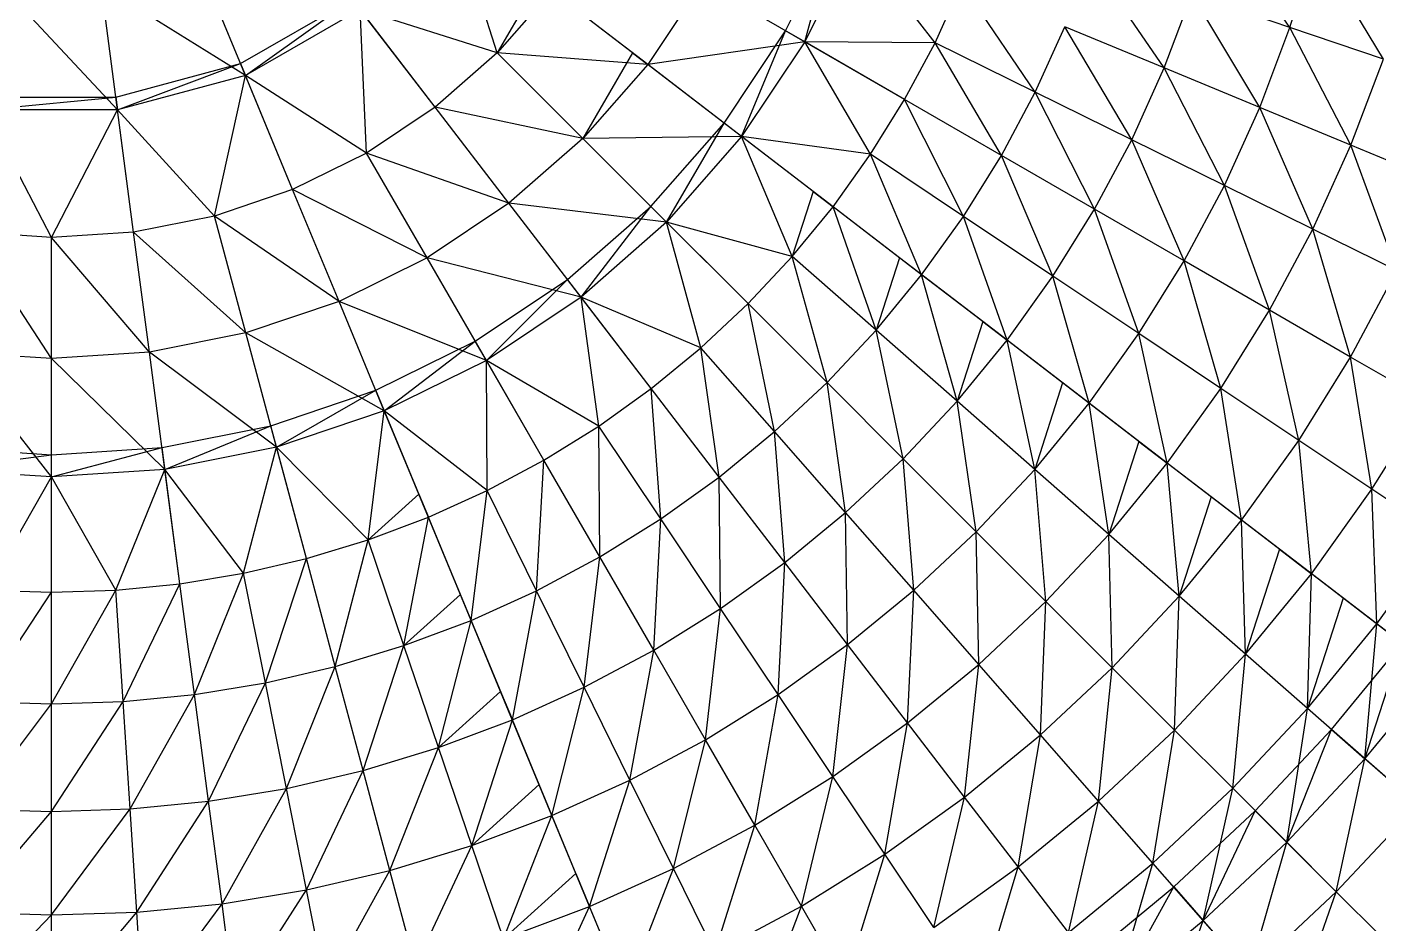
# Model space of a CAD drawing. Extents: x -1560 to 4680, y -1560 to 1560.
# Drawn here: x 3102 to 4100, y -972 to -310 of the extents above; entities that cross this region are included whole.
import ezdxf

# ---------------------------------------------------------------- set-up
doc = ezdxf.new("R2010")
doc.units = 0
doc.header["$MEASUREMENT"] = 0
for name, color, linetype in [('L30X30X3', 1, 'Continuous'), ('TRIO25X148_A', 4, 'Continuous'), ('TRIO25X148_B', 6, 'Continuous'), ('TRIO25X148_C', 96, 'Continuous'), ('TRIO25X148_D', 3, 'Continuous'), ('TRIO25X148_F', 52, 'Continuous')]:
    doc.layers.add(name, color=color, linetype=linetype)

msp = doc.modelspace()

# ---------------------------------------------------------------- linework, layer by layer
at = {"layer": 'L30X30X3'}
for p, q in [((3676.03, -321.03, 1302.88), (3661.88, -312.86, 1266.37)), ((3548.88, -329.09, 1301.44), (3560.08, -337.68, 1338.86)), ((3259.6, -337.02, 1355.93), (3263.24, -345.82, 1394.78)), ((3167.61, -361.67, 1355.93), (3168.86, -371.11, 1394.78)), ((3629.38, -390.86, 1302.88), (3616.41, -380.91, 1266.37)), ((3682.16, -431.36, 1226.25), (3696.84, -442.62, 1261.71)), ((3574, -454, 1302.88), (3562.45, -442.45, 1266.37)), ((3762.21, -492.79, 1215.51), (3745.87, -480.25, 1181.23)), ((3510.86, -509.38, 1302.88), (3500.91, -496.41, 1266.37)), ((3807.32, -527.4, 1131.46), (3825.27, -541.17, 1164.45)), ((3441.03, -556.03, 1302.88), (3432.86, -541.88, 1266.37)), ((3365.7, -593.18, 1302.88), (3359.45, -578.08, 1266.37)), ((3885.77, -587.6, 1108.7), (3866.29, -572.65, 1077.13)), ((3286.18, -620.18, 1302.88), (3281.95, -604.39, 1266.37)), ((3922.56, -615.82, 1018.43), (3943.52, -631.91, 1048.46)), ((3120, -642.05, 1302.88), (3120, -625.71, 1266.37)), ((3203.8, -636.56, 1302.88), (3201.67, -620.36, 1266.37)), ((3391.16, -654.64, 1226.25), (3398.24, -671.74, 1261.71)), ((3998.28, -673.93, 983.97), (3975.93, -656.78, 955.58)), ((4026.21, -695.36, 888.79), (4049.87, -713.52, 915.44)), ((3429.78, -747.87, 1215.51), (3421.89, -728.84, 1181.23)), ((4098.11, -750.53, 843.13), (4073.22, -731.43, 818.32)), ((3451.54, -800.4, 1131.46), (3460.19, -821.3, 1164.45)), ((4064.62, -828.41, 744.42), (4089.29, -850.04, 767.3)), ((3489.38, -891.76, 1108.7), (3479.98, -869.07, 1077.13)), ((4008.42, -888.42, 744.42), (4031.62, -911.62, 767.3)), ((3507.12, -934.6, 1018.43), (3517.23, -959, 1048.46)), ((3948.41, -944.62, 744.42), (3970.04, -969.29, 767.3))]:
    msp.add_line(p, q, dxfattribs=at)
at = {"layer": 'TRIO25X148_A'}
for p, q in [((3263.24, -345.82, 1394.78), (3227.89, -260.46, 1414.51)), ((3676.03, -321.03, 1302.88), (3600.39, -277.35, 1338.86)), ((3168.86, -371.11, 1394.78), (3156.8, -279.51, 1414.51)), ((3560.08, -337.68, 1338.86), (3489.19, -283.29, 1369.53)), ((4034.01, -310.27, 1108.7), (3961.79, -285.75, 1164.45)), ((3403.29, -369.19, 1369.53), (3347.87, -296.96, 1394.78)), ((3941.3, -340.19, 1164.45), (3867.87, -309.78, 1215.51)), ((4102.93, -333.66, 1048.46), (4034.01, -310.27, 1108.7)), ((3512.23, -392.23, 1338.86), (3449.05, -329.05, 1369.53)), ((3749.67, -363.54, 1261.71), (3676.03, -321.03, 1302.88)), ((3846.01, -358.03, 1215.51), (3772.1, -321.58, 1261.71)), ((3629.38, -390.86, 1302.88), (3560.08, -337.68, 1338.86)), ((3298.08, -429.93, 1369.53), (3263.24, -345.82, 1394.78)), ((4011.76, -369.38, 1108.7), (3941.3, -340.19, 1164.45)), ((3917.29, -393.18, 1164.45), (3846.01, -358.03, 1215.51)), ((3821.04, -404.75, 1215.51), (3749.67, -363.54, 1261.71)), ((3180.74, -461.37, 1369.53), (3168.86, -371.11, 1394.78)), ((3457.68, -440.08, 1338.86), (3403.29, -369.19, 1369.53)), ((4079, -397.23, 1048.46), (4011.76, -369.38, 1108.7)), ((3574, -454, 1302.88), (3512.23, -392.23, 1338.86)), ((3696.84, -442.62, 1261.71), (3629.38, -390.86, 1302.88)), ((3985.7, -426.91, 1108.7), (3917.29, -393.18, 1164.45)), ((4142.78, -423.65, 983.97), (4079, -397.23, 1048.46)), ((3397.35, -480.39, 1338.86), (3352.67, -403, 1369.53)), ((3793.07, -449.73, 1215.51), (3724.55, -403.95, 1261.71)), ((3889.87, -444.49, 1164.45), (3821.04, -404.75, 1215.51)), ((4050.97, -459.1, 1048.46), (3985.7, -426.91, 1108.7)), ((3332.28, -512.48, 1338.86), (3298.08, -429.93, 1369.53)), ((3510.86, -509.38, 1302.88), (3457.68, -440.08, 1338.86)), ((3762.21, -492.79, 1215.51), (3696.84, -442.62, 1261.71)), ((3955.92, -482.62, 1108.7), (3889.87, -444.49, 1164.45)), ((3263.57, -535.8, 1338.86), (3240.44, -449.49, 1369.53)), ((3634.13, -514.13, 1261.71), (3574, -454, 1302.88)), ((3859.15, -493.89, 1164.45), (3793.07, -449.73, 1215.51)), ((3120, -554.7, 1338.86), (3120, -465.35, 1369.53)), ((3192.4, -549.96, 1338.86), (3180.74, -461.37, 1369.53)), ((4112.88, -489.64, 983.97), (4050.97, -459.1, 1048.46)), ((3441.03, -556.03, 1302.88), (3397.35, -480.39, 1338.86)), ((3728.61, -533.73, 1215.51), (3666.65, -479.4, 1261.71)), ((4018.95, -519.01, 1048.46), (3955.92, -482.62, 1108.7)), ((3825.27, -541.17, 1164.45), (3762.21, -492.79, 1215.51)), ((3922.57, -536.26, 1108.7), (3859.15, -493.89, 1164.45)), ((3365.7, -593.18, 1302.88), (3332.28, -512.48, 1338.86)), ((3562.62, -576.84, 1261.71), (3510.86, -509.38, 1302.88)), ((3692.4, -572.4, 1215.51), (3634.13, -514.13, 1261.71)), ((4078.73, -553.53, 983.97), (4018.95, -519.01, 1048.46)), ((3286.18, -620.18, 1302.88), (3263.57, -535.8, 1338.86)), ((3788.36, -586.14, 1164.45), (3728.61, -533.73, 1215.51)), ((3983.08, -576.69, 1048.46), (3922.57, -536.26, 1108.7)), ((3653.73, -608.61, 1215.51), (3599.4, -546.65, 1261.71)), ((3885.77, -587.6, 1108.7), (3825.27, -541.17, 1164.45)), ((3120, -642.05, 1302.88), (3120, -554.7, 1338.86)), ((3203.8, -636.56, 1302.88), (3192.4, -549.96, 1338.86)), ((3483.54, -629.67, 1261.71), (3441.03, -556.03, 1302.88)), ((4135.05, -586.04, 915.44), (4078.73, -553.53, 983.97)), ((3612.79, -642.21, 1215.51), (3562.62, -576.84, 1261.71)), ((3748.6, -628.6, 1164.45), (3692.4, -572.4, 1215.51)), ((4040.48, -615.04, 983.97), (3983.08, -576.69, 1048.46)), ((3845.7, -636.42, 1108.7), (3788.36, -586.14, 1164.45)), ((3943.52, -631.91, 1048.46), (3885.77, -587.6, 1108.7)), ((3398.24, -671.74, 1261.71), (3365.7, -593.18, 1302.88)), ((3569.73, -673.07, 1215.51), (3523.95, -604.55, 1261.71)), ((3706.14, -668.36, 1164.45), (3653.73, -608.61, 1215.51)), ((4094.55, -651.17, 915.44), (4040.48, -615.04, 983.97)), ((3308.18, -702.31, 1261.71), (3286.18, -620.18, 1302.88)), ((3214.9, -720.87, 1261.71), (3203.8, -636.56, 1302.88)), ((3524.75, -701.04, 1215.51), (3483.54, -629.67, 1261.71)), ((3802.53, -682.53, 1108.7), (3748.6, -628.6, 1164.45)), ((3900.42, -684.41, 1048.46), (3845.7, -636.42, 1108.7)), ((3998.28, -673.93, 983.97), (3943.52, -631.91, 1048.46)), ((3120, -727.09, 1261.71), (3120, -642.05, 1302.88)), ((3661.17, -705.27, 1164.45), (3612.79, -642.21, 1215.51)), ((3478.03, -726.01, 1215.51), (3441.58, -652.1, 1261.71)), ((4145.1, -684.95, 843.13), (4094.55, -651.17, 915.44)), ((3756.42, -725.7, 1108.7), (3706.14, -668.36, 1164.45)), ((3429.78, -747.87, 1215.51), (3398.24, -671.74, 1261.71)), ((3613.89, -739.15, 1164.45), (3569.73, -673.07, 1215.51)), ((4049.87, -713.52, 915.44), (3998.28, -673.93, 983.97)), ((3853.99, -733.99, 1048.46), (3802.53, -682.53, 1108.7)), ((3952.32, -729.93, 983.97), (3900.42, -684.41, 1048.46)), ((3380.2, -766.53, 1215.51), (3353.71, -688.5, 1261.71)), ((3329.51, -781.91, 1215.51), (3308.18, -702.31, 1261.71)), ((3564.49, -769.87, 1164.45), (3524.75, -701.04, 1215.51)), ((3707.6, -765.77, 1108.7), (3661.17, -705.27, 1164.45)), ((3277.92, -793.93, 1215.51), (3261.85, -713.11, 1261.71)), ((4098.11, -750.53, 843.13), (4049.87, -713.52, 915.44)), ((3120, -809.49, 1215.51), (3120, -727.09, 1261.71)), ((3172.94, -807.76, 1215.51), (3167.55, -725.53, 1261.71)), ((3225.66, -802.56, 1215.51), (3214.9, -720.87, 1261.71)), ((3513.18, -797.29, 1164.45), (3478.03, -726.01, 1215.51)), ((3804.41, -780.42, 1048.46), (3756.42, -725.7, 1108.7)), ((3902.8, -782.8, 983.97), (3853.99, -733.99, 1048.46)), ((4001.22, -772.81, 915.44), (3952.32, -729.93, 983.97)), ((3460.19, -821.3, 1164.45), (3429.78, -747.87, 1215.51)), ((3656.26, -802.57, 1108.7), (3613.89, -739.15, 1164.45)), ((4142.81, -784.83, 767.3), (4098.11, -750.53, 843.13)), ((3405.75, -841.79, 1164.45), (3380.2, -766.53, 1215.51)), ((3751.91, -823.52, 1048.46), (3707.6, -765.77, 1108.7)), ((3602.62, -835.92, 1108.7), (3564.49, -769.87, 1164.45)), ((4046.93, -812.89, 843.13), (4001.22, -772.81, 915.44)), ((3350.08, -858.68, 1164.45), (3329.51, -781.91, 1215.51)), ((3849.93, -832.32, 983.97), (3804.41, -780.42, 1048.46)), ((3948.79, -828.79, 915.44), (3902.8, -782.8, 983.97)), ((3293.43, -871.89, 1164.45), (3277.92, -793.93, 1215.51)), ((3546.91, -865.7, 1108.7), (3513.18, -797.29, 1164.45)), ((3178.14, -887.07, 1164.45), (3172.94, -807.76, 1215.51)), ((3236.03, -881.36, 1164.45), (3225.66, -802.56, 1215.51)), ((3696.69, -863.08, 1048.46), (3656.26, -802.57, 1108.7)), ((3120, -888.97, 1164.45), (3120, -809.49, 1215.51)), ((4089.29, -850.04, 767.3), (4046.93, -812.89, 843.13)), ((3489.38, -891.76, 1108.7), (3460.19, -821.3, 1164.45)), ((3793.93, -878.28, 983.97), (3751.91, -823.52, 1048.46)), ((3639.01, -898.95, 1048.46), (3602.62, -835.92, 1108.7)), ((3892.81, -881.22, 915.44), (3849.93, -832.32, 983.97)), ((3991.78, -871.78, 843.13), (3948.79, -828.79, 915.44)), ((3430.27, -914.01, 1108.7), (3405.75, -841.79, 1164.45)), ((4128.15, -884.12, 688.22), (4089.29, -850.04, 767.3)), ((3369.82, -932.35, 1108.7), (3350.08, -858.68, 1164.45)), ((3579.1, -930.97, 1048.46), (3546.91, -865.7, 1108.7)), ((3735.04, -920.48, 983.97), (3696.69, -863.08, 1048.46)), ((3308.31, -946.69, 1108.7), (3293.43, -871.89, 1164.45)), ((4031.62, -911.62, 767.3), (3991.78, -871.78, 843.13)), ((3183.13, -963.17, 1108.7), (3178.14, -887.07, 1164.45)), ((3245.99, -956.98, 1108.7), (3236.03, -881.36, 1164.45)), ((3833.52, -929.87, 915.44), (3793.93, -878.28, 983.97)), ((3932.89, -926.93, 843.13), (3892.81, -881.22, 915.44)), ((3120, -965.24, 1108.7), (3120, -888.97, 1164.45)), ((3517.23, -959, 1048.46), (3489.38, -891.76, 1108.7)), ((3673.53, -958.73, 983.97), (3639.01, -898.95, 1048.46)), ((3453.66, -982.93, 1048.46), (3430.27, -914.01, 1108.7)), ((4068.16, -948.16, 688.22), (4031.62, -911.62, 767.3)), ((3771.17, -974.55, 915.44), (3735.04, -920.48, 983.97)), ((3970.04, -969.29, 767.3), (3932.89, -926.93, 843.13)), ((3388.66, -1002.65, 1048.46), (3369.82, -932.35, 1108.7)), ((3609.64, -992.88, 983.97), (3579.1, -930.97, 1048.46)), ((3870.53, -978.11, 843.13), (3833.52, -929.87, 915.44)), ((3322.51, -1018.07, 1048.46), (3308.31, -946.69, 1108.7)), ((3255.49, -1029.14, 1048.46), (3245.99, -956.98, 1108.7)), ((4101.28, -981.28, 606.18), (4068.16, -948.16, 688.22)), ((3120, -1038.02, 1048.46), (3120, -965.24, 1108.7)), ((3187.89, -1035.8, 1048.46), (3183.13, -963.17, 1108.7)), ((3543.65, -1022.78, 983.97), (3517.23, -959, 1048.46)), ((3706.04, -1015.05, 915.44), (3673.53, -958.73, 983.97)), ((4004.12, -1008.15, 688.22), (3970.04, -969.29, 767.3))]:
    msp.add_line(p, q, dxfattribs=at)
at = {"layer": 'TRIO25X148_B'}
for p, q in [((3676.03, -321.03, 1302.88), (3698.08, -239.45, 1266.37)), ((3479.79, -276.08, 1331.33), (3449.05, -329.05, 1369.53)), ((3560.08, -337.68, 1338.86), (3479.79, -276.08, 1331.33)), ((3263.24, -345.82, 1394.78), (3342.07, -289.4, 1355.93)), ((3403.29, -369.19, 1369.53), (3342.07, -289.4, 1355.93)), ((3629.38, -390.86, 1302.88), (3661.88, -312.86, 1266.37)), ((3749.67, -363.54, 1261.71), (3661.88, -312.86, 1266.37)), ((3548.88, -329.09, 1301.44), (3512.23, -392.23, 1338.86)), ((3629.38, -390.86, 1302.88), (3548.88, -329.09, 1301.44)), ((3168.86, -371.11, 1394.78), (3259.6, -337.02, 1355.93)), ((3298.08, -429.93, 1369.53), (3259.6, -337.02, 1355.93)), ((3071.14, -371.11, 1394.78), (3167.61, -361.67, 1355.93)), ((3180.74, -461.37, 1369.53), (3167.61, -361.67, 1355.93)), ((3574, -454, 1302.88), (3616.41, -380.91, 1266.37)), ((3696.84, -442.62, 1261.71), (3616.41, -380.91, 1266.37)), ((3682.16, -431.36, 1226.25), (3666.65, -479.4, 1261.71)), ((3762.21, -492.79, 1215.51), (3682.16, -431.36, 1226.25)), ((3510.86, -509.38, 1302.88), (3562.45, -442.45, 1266.37)), ((3634.13, -514.13, 1261.71), (3562.45, -442.45, 1266.37)), ((3745.87, -480.25, 1181.23), (3728.61, -533.73, 1215.51)), ((3825.27, -541.17, 1164.45), (3745.87, -480.25, 1181.23)), ((3441.03, -556.03, 1302.88), (3500.91, -496.41, 1266.37)), ((3562.62, -576.84, 1261.71), (3500.91, -496.41, 1266.37)), ((3807.32, -527.4, 1131.46), (3788.36, -586.14, 1164.45)), ((3885.77, -587.6, 1108.7), (3807.32, -527.4, 1131.46)), ((3365.7, -593.18, 1302.88), (3432.86, -541.88, 1266.37)), ((3483.54, -629.67, 1261.71), (3432.86, -541.88, 1266.37)), ((3286.18, -620.18, 1302.88), (3359.45, -578.08, 1266.37)), ((3398.24, -671.74, 1261.71), (3359.45, -578.08, 1266.37)), ((3866.29, -572.65, 1077.13), (3845.7, -636.42, 1108.7)), ((3943.52, -631.91, 1048.46), (3866.29, -572.65, 1077.13)), ((3203.8, -636.56, 1302.88), (3281.95, -604.39, 1266.37)), ((3308.18, -702.31, 1261.71), (3281.95, -604.39, 1266.37)), ((3922.56, -615.82, 1018.43), (3900.42, -684.41, 1048.46)), ((3998.28, -673.93, 983.97), (3922.56, -615.82, 1018.43)), ((3036.2, -636.56, 1302.88), (3120, -625.71, 1266.37)), ((3120, -642.05, 1302.88), (3201.67, -620.36, 1266.37)), ((3120, -727.09, 1261.71), (3120, -625.71, 1266.37)), ((3214.9, -720.87, 1261.71), (3201.67, -620.36, 1266.37)), ((3391.16, -654.64, 1226.25), (3353.71, -688.5, 1261.71)), ((3429.78, -747.87, 1215.51), (3391.16, -654.64, 1226.25)), ((3975.93, -656.78, 955.58), (3952.32, -729.93, 983.97)), ((4049.87, -713.52, 915.44), (3975.93, -656.78, 955.58)), ((4026.21, -695.36, 888.79), (4001.22, -772.81, 915.44)), ((4098.11, -750.53, 843.13), (4026.21, -695.36, 888.79)), ((3421.89, -728.84, 1181.23), (3380.2, -766.53, 1215.51)), ((3460.19, -821.3, 1164.45), (3421.89, -728.84, 1181.23)), ((4073.22, -731.43, 818.32), (4046.93, -812.89, 843.13)), ((4142.81, -784.83, 767.3), (4073.22, -731.43, 818.32)), ((4089.29, -850.04, 767.3), (4116.78, -764.85, 744.42)), ((3451.54, -800.4, 1131.46), (3405.75, -841.79, 1164.45)), ((3489.38, -891.76, 1108.7), (3451.54, -800.4, 1131.46)), ((4031.62, -911.62, 767.3), (4064.62, -828.41, 744.42)), ((4128.15, -884.12, 688.22), (4064.62, -828.41, 744.42)), ((3479.98, -869.07, 1077.13), (3430.27, -914.01, 1108.7)), ((3517.23, -959, 1048.46), (3479.98, -869.07, 1077.13)), ((3970.04, -969.29, 767.3), (4008.42, -888.42, 744.42)), ((4068.16, -948.16, 688.22), (4008.42, -888.42, 744.42)), ((3507.12, -934.6, 1018.43), (3453.66, -982.93, 1048.46)), ((3543.65, -1022.78, 983.97), (3507.12, -934.6, 1018.43)), ((3904.83, -1022.81, 767.3), (3948.41, -944.62, 744.42)), ((4004.12, -1008.15, 688.22), (3948.41, -944.62, 744.42))]:
    msp.add_line(p, q, dxfattribs=at)
at = {"layer": 'TRIO25X148_C'}
for p, q in [((3713.18, -245.7, 1302.88), (3676.03, -321.03, 1302.88)), ((4034.01, -310.27, 1108.7), (4052.35, -249.82, 1108.7)), ((3600.39, -277.35, 1338.86), (3560.08, -337.68, 1338.86)), ((3772.1, -321.58, 1261.71), (3791.74, -278.24, 1261.71)), ((3489.19, -283.29, 1369.53), (3449.05, -329.05, 1369.53)), ((3941.3, -340.19, 1164.45), (3961.79, -285.75, 1164.45)), ((3347.87, -296.96, 1394.78), (3263.24, -345.82, 1394.78)), ((3846.01, -358.03, 1215.51), (3867.87, -309.78, 1215.51)), ((4011.76, -369.38, 1108.7), (4034.01, -310.27, 1108.7)), ((3449.05, -329.05, 1369.53), (3403.29, -369.19, 1369.53)), ((3676.03, -321.03, 1302.88), (3629.38, -390.86, 1302.88)), ((3749.67, -363.54, 1261.71), (3772.1, -321.58, 1261.71)), ((3560.08, -337.68, 1338.86), (3512.23, -392.23, 1338.86)), ((4079, -397.23, 1048.46), (4102.93, -333.66, 1048.46)), ((3263.24, -345.82, 1394.78), (3168.86, -371.11, 1394.78)), ((3917.29, -393.18, 1164.45), (3941.3, -340.19, 1164.45)), ((3821.04, -404.75, 1215.51), (3846.01, -358.03, 1215.51)), ((3724.55, -403.95, 1261.71), (3749.67, -363.54, 1261.71)), ((3168.86, -371.11, 1394.78), (3071.14, -371.11, 1394.78)), ((3403.29, -369.19, 1369.53), (3352.67, -403, 1369.53)), ((3985.7, -426.91, 1108.7), (4011.76, -369.38, 1108.7)), ((3512.23, -392.23, 1338.86), (3457.68, -440.08, 1338.86)), ((3629.38, -390.86, 1302.88), (3574, -454, 1302.88)), ((3889.87, -444.49, 1164.45), (3917.29, -393.18, 1164.45)), ((4050.97, -459.1, 1048.46), (4079, -397.23, 1048.46)), ((3352.67, -403, 1369.53), (3298.08, -429.93, 1369.53)), ((3696.84, -442.62, 1261.71), (3724.55, -403.95, 1261.71)), ((3793.07, -449.73, 1215.51), (3821.04, -404.75, 1215.51)), ((3955.92, -482.62, 1108.7), (3985.7, -426.91, 1108.7)), ((3298.08, -429.93, 1369.53), (3240.44, -449.49, 1369.53)), ((3457.68, -440.08, 1338.86), (3397.35, -480.39, 1338.86)), ((3666.65, -479.4, 1261.71), (3696.84, -442.62, 1261.71)), ((3859.15, -493.89, 1164.45), (3889.87, -444.49, 1164.45)), ((3240.44, -449.49, 1369.53), (3180.74, -461.37, 1369.53)), ((3574, -454, 1302.88), (3510.86, -509.38, 1302.88)), ((3762.21, -492.79, 1215.51), (3793.07, -449.73, 1215.51)), ((3120, -465.35, 1369.53), (3059.26, -461.37, 1369.53)), ((3180.74, -461.37, 1369.53), (3120, -465.35, 1369.53)), ((4018.95, -519.01, 1048.46), (4050.97, -459.1, 1048.46)), ((3397.35, -480.39, 1338.86), (3332.28, -512.48, 1338.86)), ((3634.13, -514.13, 1261.71), (3666.65, -479.4, 1261.71)), ((3922.57, -536.26, 1108.7), (3955.92, -482.62, 1108.7)), ((3728.61, -533.73, 1215.51), (3762.21, -492.79, 1215.51)), ((3825.27, -541.17, 1164.45), (3859.15, -493.89, 1164.45)), ((4078.73, -553.53, 983.97), (4112.88, -489.64, 983.97)), ((3332.28, -512.48, 1338.86), (3263.57, -535.8, 1338.86)), ((3510.86, -509.38, 1302.88), (3441.03, -556.03, 1302.88)), ((3599.4, -546.65, 1261.71), (3634.13, -514.13, 1261.71)), ((3983.08, -576.69, 1048.46), (4018.95, -519.01, 1048.46)), ((3263.57, -535.8, 1338.86), (3192.4, -549.96, 1338.86)), ((3692.4, -572.4, 1215.51), (3728.61, -533.73, 1215.51)), ((3885.77, -587.6, 1108.7), (3922.57, -536.26, 1108.7)), ((3562.62, -576.84, 1261.71), (3599.4, -546.65, 1261.71)), ((3788.36, -586.14, 1164.45), (3825.27, -541.17, 1164.45)), ((3120, -554.7, 1338.86), (3047.6, -549.96, 1338.86)), ((3192.4, -549.96, 1338.86), (3120, -554.7, 1338.86)), ((3441.03, -556.03, 1302.88), (3365.7, -593.18, 1302.88)), ((4040.48, -615.04, 983.97), (4078.73, -553.53, 983.97)), ((3523.95, -604.55, 1261.71), (3562.62, -576.84, 1261.71)), ((3653.73, -608.61, 1215.51), (3692.4, -572.4, 1215.51)), ((3943.52, -631.91, 1048.46), (3983.08, -576.69, 1048.46)), ((3748.6, -628.6, 1164.45), (3788.36, -586.14, 1164.45)), ((3845.7, -636.42, 1108.7), (3885.77, -587.6, 1108.7)), ((4094.55, -651.17, 915.44), (4135.05, -586.04, 915.44)), ((3365.7, -593.18, 1302.88), (3286.18, -620.18, 1302.88)), ((3483.54, -629.67, 1261.71), (3523.95, -604.55, 1261.71)), ((3612.79, -642.21, 1215.51), (3653.73, -608.61, 1215.51)), ((3998.28, -673.93, 983.97), (4040.48, -615.04, 983.97)), ((3286.18, -620.18, 1302.88), (3203.8, -636.56, 1302.88)), ((3120, -642.05, 1302.88), (3036.2, -636.56, 1302.88)), ((3203.8, -636.56, 1302.88), (3120, -642.05, 1302.88)), ((3441.58, -652.1, 1261.71), (3483.54, -629.67, 1261.71)), ((3706.14, -668.36, 1164.45), (3748.6, -628.6, 1164.45)), ((3802.53, -682.53, 1108.7), (3845.7, -636.42, 1108.7)), ((3900.42, -684.41, 1048.46), (3943.52, -631.91, 1048.46)), ((3569.73, -673.07, 1215.51), (3612.79, -642.21, 1215.51)), ((3398.24, -671.74, 1261.71), (3441.58, -652.1, 1261.71)), ((4049.87, -713.52, 915.44), (4094.55, -651.17, 915.44)), ((3661.17, -705.27, 1164.45), (3706.14, -668.36, 1164.45)), ((3353.71, -688.5, 1261.71), (3398.24, -671.74, 1261.71)), ((3524.75, -701.04, 1215.51), (3569.73, -673.07, 1215.51)), ((3952.32, -729.93, 983.97), (3998.28, -673.93, 983.97)), ((3756.42, -725.7, 1108.7), (3802.53, -682.53, 1108.7)), ((3853.99, -733.99, 1048.46), (3900.42, -684.41, 1048.46)), ((4098.11, -750.53, 843.13), (4145.1, -684.95, 843.13)), ((3308.18, -702.31, 1261.71), (3353.71, -688.5, 1261.71)), ((3261.85, -713.11, 1261.71), (3308.18, -702.31, 1261.71)), ((3478.03, -726.01, 1215.51), (3524.75, -701.04, 1215.51)), ((3613.89, -739.15, 1164.45), (3661.17, -705.27, 1164.45)), ((3214.9, -720.87, 1261.71), (3261.85, -713.11, 1261.71)), ((4001.22, -772.81, 915.44), (4049.87, -713.52, 915.44)), ((3072.45, -725.53, 1261.71), (3120, -727.09, 1261.71)), ((3120, -727.09, 1261.71), (3167.55, -725.53, 1261.71)), ((3167.55, -725.53, 1261.71), (3214.9, -720.87, 1261.71)), ((3429.78, -747.87, 1215.51), (3478.03, -726.01, 1215.51)), ((3707.6, -765.77, 1108.7), (3756.42, -725.7, 1108.7)), ((3804.41, -780.42, 1048.46), (3853.99, -733.99, 1048.46)), ((3902.8, -782.8, 983.97), (3952.32, -729.93, 983.97)), ((3380.2, -766.53, 1215.51), (3429.78, -747.87, 1215.51)), ((3564.49, -769.87, 1164.45), (3613.89, -739.15, 1164.45)), ((4046.93, -812.89, 843.13), (4098.11, -750.53, 843.13)), ((3329.51, -781.91, 1215.51), (3380.2, -766.53, 1215.51)), ((3656.26, -802.57, 1108.7), (3707.6, -765.77, 1108.7)), ((3513.18, -797.29, 1164.45), (3564.49, -769.87, 1164.45)), ((3948.79, -828.79, 915.44), (4001.22, -772.81, 915.44)), ((3277.92, -793.93, 1215.51), (3329.51, -781.91, 1215.51)), ((3751.91, -823.52, 1048.46), (3804.41, -780.42, 1048.46)), ((3849.93, -832.32, 983.97), (3902.8, -782.8, 983.97)), ((4089.29, -850.04, 767.3), (4142.81, -784.83, 767.3)), ((3225.66, -802.56, 1215.51), (3277.92, -793.93, 1215.51)), ((3460.19, -821.3, 1164.45), (3513.18, -797.29, 1164.45)), ((3067.06, -807.76, 1215.51), (3120, -809.49, 1215.51)), ((3120, -809.49, 1215.51), (3172.94, -807.76, 1215.51)), ((3172.94, -807.76, 1215.51), (3225.66, -802.56, 1215.51)), ((3602.62, -835.92, 1108.7), (3656.26, -802.57, 1108.7)), ((3991.78, -871.78, 843.13), (4046.93, -812.89, 843.13)), ((3405.75, -841.79, 1164.45), (3460.19, -821.3, 1164.45)), ((3696.69, -863.08, 1048.46), (3751.91, -823.52, 1048.46)), ((3546.91, -865.7, 1108.7), (3602.62, -835.92, 1108.7)), ((3793.93, -878.28, 983.97), (3849.93, -832.32, 983.97)), ((3892.81, -881.22, 915.44), (3948.79, -828.79, 915.44)), ((3350.08, -858.68, 1164.45), (3405.75, -841.79, 1164.45)), ((4031.62, -911.62, 767.3), (4089.29, -850.04, 767.3)), ((3293.43, -871.89, 1164.45), (3350.08, -858.68, 1164.45)), ((3489.38, -891.76, 1108.7), (3546.91, -865.7, 1108.7)), ((3639.01, -898.95, 1048.46), (3696.69, -863.08, 1048.46)), ((3236.03, -881.36, 1164.45), (3293.43, -871.89, 1164.45)), ((3932.89, -926.93, 843.13), (3991.78, -871.78, 843.13)), ((3061.86, -887.07, 1164.45), (3120, -888.97, 1164.45)), ((3120, -888.97, 1164.45), (3178.14, -887.07, 1164.45)), ((3178.14, -887.07, 1164.45), (3236.03, -881.36, 1164.45)), ((3735.04, -920.48, 983.97), (3793.93, -878.28, 983.97)), ((3833.52, -929.87, 915.44), (3892.81, -881.22, 915.44)), ((4068.16, -948.16, 688.22), (4128.15, -884.12, 688.22)), ((3430.27, -914.01, 1108.7), (3489.38, -891.76, 1108.7)), ((3579.1, -930.97, 1048.46), (3639.01, -898.95, 1048.46)), ((3369.82, -932.35, 1108.7), (3430.27, -914.01, 1108.7)), ((3970.04, -969.29, 767.3), (4031.62, -911.62, 767.3)), ((3673.53, -958.73, 983.97), (3735.04, -920.48, 983.97)), ((3870.53, -978.11, 843.13), (3932.89, -926.93, 843.13)), ((3308.31, -946.69, 1108.7), (3369.82, -932.35, 1108.7)), ((3517.23, -959, 1048.46), (3579.1, -930.97, 1048.46)), ((3771.17, -974.55, 915.44), (3833.52, -929.87, 915.44)), ((3245.99, -956.98, 1108.7), (3308.31, -946.69, 1108.7)), ((3183.13, -963.17, 1108.7), (3245.99, -956.98, 1108.7)), ((4004.12, -1008.15, 688.22), (4068.16, -948.16, 688.22)), ((3056.87, -963.17, 1108.7), (3120, -965.24, 1108.7)), ((3120, -965.24, 1108.7), (3183.13, -963.17, 1108.7)), ((3453.66, -982.93, 1048.46), (3517.23, -959, 1048.46)), ((3609.64, -992.88, 983.97), (3673.53, -958.73, 983.97)), ((3904.83, -1022.81, 767.3), (3970.04, -969.29, 767.3))]:
    msp.add_line(p, q, dxfattribs=at)
at = {"layer": 'TRIO25X148_D'}
for p, q in [((3449.05, -329.05, 1369.53), (3416.96, -227.87, 1394.78)), ((4034.01, -310.27, 1108.7), (3978.68, -230.08, 1164.45)), ((3772.1, -321.58, 1261.71), (3713.18, -245.7, 1302.88)), ((4102.93, -333.66, 1048.46), (4052.35, -249.82, 1108.7)), ((3941.3, -340.19, 1164.45), (3886.53, -260.2, 1215.51)), ((3846.01, -358.03, 1215.51), (3791.74, -278.24, 1261.71)), ((3168.86, -371.11, 1394.78), (3083.2, -279.51, 1414.51)), ((3263.24, -345.82, 1394.78), (3156.8, -279.51, 1414.51)), ((4011.76, -369.38, 1108.7), (3961.79, -285.75, 1164.45)), ((3352.67, -403, 1369.53), (3347.87, -296.96, 1394.78)), ((3449.05, -329.05, 1369.53), (3347.87, -296.96, 1394.78)), ((3917.29, -393.18, 1164.45), (3867.87, -309.78, 1215.51)), ((4079, -397.23, 1048.46), (4034.01, -310.27, 1108.7)), ((3560.08, -337.68, 1338.86), (3449.05, -329.05, 1369.53)), ((3676.03, -321.03, 1302.88), (3560.08, -337.68, 1338.86)), ((3724.55, -403.95, 1261.71), (3676.03, -321.03, 1302.88)), ((3772.1, -321.58, 1261.71), (3676.03, -321.03, 1302.88)), ((3821.04, -404.75, 1215.51), (3772.1, -321.58, 1261.71)), ((3240.44, -449.49, 1369.53), (3263.24, -345.82, 1394.78)), ((3352.67, -403, 1369.53), (3263.24, -345.82, 1394.78)), ((3985.7, -426.91, 1108.7), (3941.3, -340.19, 1164.45)), ((3889.87, -444.49, 1164.45), (3846.01, -358.03, 1215.51)), ((3793.07, -449.73, 1215.51), (3749.67, -363.54, 1261.71)), ((3120, -465.35, 1369.53), (3071.14, -371.11, 1394.78)), ((3120, -465.35, 1369.53), (3168.86, -371.11, 1394.78)), ((3240.44, -449.49, 1369.53), (3168.86, -371.11, 1394.78)), ((3512.23, -392.23, 1338.86), (3403.29, -369.19, 1369.53)), ((4050.97, -459.1, 1048.46), (4011.76, -369.38, 1108.7)), ((3629.38, -390.86, 1302.88), (3512.23, -392.23, 1338.86)), ((3666.65, -479.4, 1261.71), (3629.38, -390.86, 1302.88)), ((3724.55, -403.95, 1261.71), (3629.38, -390.86, 1302.88)), ((3955.92, -482.62, 1108.7), (3917.29, -393.18, 1164.45)), ((4112.88, -489.64, 983.97), (4079, -397.23, 1048.46)), ((3457.68, -440.08, 1338.86), (3352.67, -403, 1369.53)), ((3762.21, -492.79, 1215.51), (3724.55, -403.95, 1261.71)), ((3859.15, -493.89, 1164.45), (3821.04, -404.75, 1215.51)), ((4018.95, -519.01, 1048.46), (3985.7, -426.91, 1108.7)), ((3397.35, -480.39, 1338.86), (3298.08, -429.93, 1369.53)), ((3574, -454, 1302.88), (3457.68, -440.08, 1338.86)), ((3728.61, -533.73, 1215.51), (3696.84, -442.62, 1261.71)), ((3922.57, -536.26, 1108.7), (3889.87, -444.49, 1164.45)), ((3332.28, -512.48, 1338.86), (3240.44, -449.49, 1369.53)), ((3599.4, -546.65, 1261.71), (3574, -454, 1302.88)), ((3666.65, -479.4, 1261.71), (3574, -454, 1302.88)), ((3825.27, -541.17, 1164.45), (3793.07, -449.73, 1215.51)), ((3120, -554.7, 1338.86), (3059.26, -461.37, 1369.53)), ((3192.4, -549.96, 1338.86), (3120, -465.35, 1369.53)), ((3263.57, -535.8, 1338.86), (3180.74, -461.37, 1369.53)), ((4078.73, -553.53, 983.97), (4050.97, -459.1, 1048.46)), ((3510.86, -509.38, 1302.88), (3397.35, -480.39, 1338.86)), ((3692.4, -572.4, 1215.51), (3666.65, -479.4, 1261.71)), ((3983.08, -576.69, 1048.46), (3955.92, -482.62, 1108.7)), ((3788.36, -586.14, 1164.45), (3762.21, -492.79, 1215.51)), ((3885.77, -587.6, 1108.7), (3859.15, -493.89, 1164.45)), ((3441.03, -556.03, 1302.88), (3332.28, -512.48, 1338.86)), ((3523.95, -604.55, 1261.71), (3510.86, -509.38, 1302.88)), ((3599.4, -546.65, 1261.71), (3510.86, -509.38, 1302.88)), ((3653.73, -608.61, 1215.51), (3634.13, -514.13, 1261.71)), ((4040.48, -615.04, 983.97), (4018.95, -519.01, 1048.46)), ((3365.7, -593.18, 1302.88), (3263.57, -535.8, 1338.86)), ((3748.6, -628.6, 1164.45), (3728.61, -533.73, 1215.51)), ((3943.52, -631.91, 1048.46), (3922.57, -536.26, 1108.7)), ((3612.79, -642.21, 1215.51), (3599.4, -546.65, 1261.71)), ((3845.7, -636.42, 1108.7), (3825.27, -541.17, 1164.45)), ((3120, -642.05, 1302.88), (3047.6, -549.96, 1338.86)), ((3203.8, -636.56, 1302.88), (3120, -554.7, 1338.86)), ((3286.18, -620.18, 1302.88), (3192.4, -549.96, 1338.86)), ((3441.58, -652.1, 1261.71), (3441.03, -556.03, 1302.88)), ((3523.95, -604.55, 1261.71), (3441.03, -556.03, 1302.88)), ((4094.55, -651.17, 915.44), (4078.73, -553.53, 983.97)), ((3569.73, -673.07, 1215.51), (3562.62, -576.84, 1261.71)), ((3706.14, -668.36, 1164.45), (3692.4, -572.4, 1215.51)), ((3998.28, -673.93, 983.97), (3983.08, -576.69, 1048.46)), ((3802.53, -682.53, 1108.7), (3788.36, -586.14, 1164.45)), ((3900.42, -684.41, 1048.46), (3885.77, -587.6, 1108.7)), ((3353.71, -688.5, 1261.71), (3365.7, -593.18, 1302.88)), ((3441.58, -652.1, 1261.71), (3365.7, -593.18, 1302.88)), ((3524.75, -701.04, 1215.51), (3523.95, -604.55, 1261.71)), ((3661.17, -705.27, 1164.45), (3653.73, -608.61, 1215.51)), ((4049.87, -713.52, 915.44), (4040.48, -615.04, 983.97)), ((3261.85, -713.11, 1261.71), (3286.18, -620.18, 1302.88)), ((3353.71, -688.5, 1261.71), (3286.18, -620.18, 1302.88)), ((3167.55, -725.53, 1261.71), (3203.8, -636.56, 1302.88)), ((3261.85, -713.11, 1261.71), (3203.8, -636.56, 1302.88)), ((3478.03, -726.01, 1215.51), (3483.54, -629.67, 1261.71)), ((3756.42, -725.7, 1108.7), (3748.6, -628.6, 1164.45)), ((3853.99, -733.99, 1048.46), (3845.7, -636.42, 1108.7)), ((3952.32, -729.93, 983.97), (3943.52, -631.91, 1048.46)), ((3072.45, -725.53, 1261.71), (3120, -642.05, 1302.88)), ((3167.55, -725.53, 1261.71), (3120, -642.05, 1302.88)), ((3613.89, -739.15, 1164.45), (3612.79, -642.21, 1215.51)), ((3429.78, -747.87, 1215.51), (3441.58, -652.1, 1261.71)), ((4098.11, -750.53, 843.13), (4094.55, -651.17, 915.44)), ((3707.6, -765.77, 1108.7), (3706.14, -668.36, 1164.45)), ((3380.2, -766.53, 1215.51), (3398.24, -671.74, 1261.71)), ((3564.49, -769.87, 1164.45), (3569.73, -673.07, 1215.51)), ((4001.22, -772.81, 915.44), (3998.28, -673.93, 983.97)), ((3804.41, -780.42, 1048.46), (3802.53, -682.53, 1108.7)), ((3902.8, -782.8, 983.97), (3900.42, -684.41, 1048.46)), ((3329.51, -781.91, 1215.51), (3353.71, -688.5, 1261.71)), ((3277.92, -793.93, 1215.51), (3308.18, -702.31, 1261.71)), ((3513.18, -797.29, 1164.45), (3524.75, -701.04, 1215.51)), ((3656.26, -802.57, 1108.7), (3661.17, -705.27, 1164.45)), ((3225.66, -802.56, 1215.51), (3261.85, -713.11, 1261.71)), ((4046.93, -812.89, 843.13), (4049.87, -713.52, 915.44)), ((3067.06, -807.76, 1215.51), (3120, -727.09, 1261.71)), ((3120, -809.49, 1215.51), (3167.55, -725.53, 1261.71)), ((3172.94, -807.76, 1215.51), (3214.9, -720.87, 1261.71)), ((3460.19, -821.3, 1164.45), (3478.03, -726.01, 1215.51)), ((3751.91, -823.52, 1048.46), (3756.42, -725.7, 1108.7)), ((3849.93, -832.32, 983.97), (3853.99, -733.99, 1048.46)), ((3948.79, -828.79, 915.44), (3952.32, -729.93, 983.97)), ((3405.75, -841.79, 1164.45), (3429.78, -747.87, 1215.51)), ((3602.62, -835.92, 1108.7), (3613.89, -739.15, 1164.45)), ((4089.29, -850.04, 767.3), (4098.11, -750.53, 843.13)), ((3350.08, -858.68, 1164.45), (3380.2, -766.53, 1215.51)), ((3696.69, -863.08, 1048.46), (3707.6, -765.77, 1108.7)), ((3546.91, -865.7, 1108.7), (3564.49, -769.87, 1164.45)), ((3991.78, -871.78, 843.13), (4001.22, -772.81, 915.44)), ((3293.43, -871.89, 1164.45), (3329.51, -781.91, 1215.51)), ((3793.93, -878.28, 983.97), (3804.41, -780.42, 1048.46)), ((3892.81, -881.22, 915.44), (3902.8, -782.8, 983.97)), ((3236.03, -881.36, 1164.45), (3277.92, -793.93, 1215.51)), ((3489.38, -891.76, 1108.7), (3513.18, -797.29, 1164.45)), ((3120, -888.97, 1164.45), (3172.94, -807.76, 1215.51)), ((3178.14, -887.07, 1164.45), (3225.66, -802.56, 1215.51)), ((3639.01, -898.95, 1048.46), (3656.26, -802.57, 1108.7)), ((3061.86, -887.07, 1164.45), (3120, -809.49, 1215.51)), ((4031.62, -911.62, 767.3), (4046.93, -812.89, 843.13)), ((3430.27, -914.01, 1108.7), (3460.19, -821.3, 1164.45)), ((3735.04, -920.48, 983.97), (3751.91, -823.52, 1048.46)), ((3579.1, -930.97, 1048.46), (3602.62, -835.92, 1108.7)), ((3833.52, -929.87, 915.44), (3849.93, -832.32, 983.97)), ((3932.89, -926.93, 843.13), (3948.79, -828.79, 915.44)), ((3369.82, -932.35, 1108.7), (3405.75, -841.79, 1164.45)), ((4068.16, -948.16, 688.22), (4089.29, -850.04, 767.3)), ((3308.31, -946.69, 1108.7), (3350.08, -858.68, 1164.45)), ((3517.23, -959, 1048.46), (3546.91, -865.7, 1108.7)), ((3673.53, -958.73, 983.97), (3696.69, -863.08, 1048.46)), ((3245.99, -956.98, 1108.7), (3293.43, -871.89, 1164.45)), ((3970.04, -969.29, 767.3), (3991.78, -871.78, 843.13)), ((3120, -965.24, 1108.7), (3178.14, -887.07, 1164.45)), ((3183.13, -963.17, 1108.7), (3236.03, -881.36, 1164.45)), ((3771.17, -974.55, 915.44), (3793.93, -878.28, 983.97)), ((3870.53, -978.11, 843.13), (3892.81, -881.22, 915.44)), ((3056.87, -963.17, 1108.7), (3120, -888.97, 1164.45)), ((3453.66, -982.93, 1048.46), (3489.38, -891.76, 1108.7)), ((3609.64, -992.88, 983.97), (3639.01, -898.95, 1048.46)), ((3388.66, -1002.65, 1048.46), (3430.27, -914.01, 1108.7)), ((4004.12, -1008.15, 688.22), (4031.62, -911.62, 767.3)), ((3706.04, -1015.05, 915.44), (3735.04, -920.48, 983.97)), ((3904.83, -1022.81, 767.3), (3932.89, -926.93, 843.13)), ((3322.51, -1018.07, 1048.46), (3369.82, -932.35, 1108.7)), ((3543.65, -1022.78, 983.97), (3579.1, -930.97, 1048.46)), ((3804.95, -1025.1, 843.13), (3833.52, -929.87, 915.44)), ((3255.49, -1029.14, 1048.46), (3308.31, -946.69, 1108.7)), ((3187.89, -1035.8, 1048.46), (3245.99, -956.98, 1108.7)), ((4035, -1043.36, 606.18), (4068.16, -948.16, 688.22)), ((3052.11, -1035.8, 1048.46), (3120, -965.24, 1108.7)), ((3120, -1038.02, 1048.46), (3183.13, -963.17, 1108.7)), ((3475.85, -1048.3, 983.97), (3517.23, -959, 1048.46)), ((3638.4, -1051.21, 915.44), (3673.53, -958.73, 983.97)), ((3936.29, -1063.81, 688.22), (3970.04, -969.29, 767.3))]:
    msp.add_line(p, q, dxfattribs=at)
at = {"layer": 'TRIO25X148_F'}
for p, q in [((3661.88, -312.86, 1266.37), (3698.08, -239.45, 1266.37)), ((3548.88, -329.09, 1301.44), (3479.79, -276.08, 1331.33)), ((3259.6, -337.02, 1355.93), (3342.07, -289.4, 1355.93)), ((3616.41, -380.91, 1266.37), (3661.88, -312.86, 1266.37)), ((3616.41, -380.91, 1266.37), (3548.88, -329.09, 1301.44)), ((3167.61, -361.67, 1355.93), (3259.6, -337.02, 1355.93)), ((3072.39, -361.67, 1355.93), (3167.61, -361.67, 1355.93)), ((3562.45, -442.45, 1266.37), (3616.41, -380.91, 1266.37)), ((3682.16, -431.36, 1226.25), (3616.41, -380.91, 1266.37)), ((3745.87, -480.25, 1181.23), (3682.16, -431.36, 1226.25)), ((3500.91, -496.41, 1266.37), (3562.45, -442.45, 1266.37)), ((3807.32, -527.4, 1131.46), (3745.87, -480.25, 1181.23)), ((3432.86, -541.88, 1266.37), (3500.91, -496.41, 1266.37)), ((3866.29, -572.65, 1077.13), (3807.32, -527.4, 1131.46)), ((3359.45, -578.08, 1266.37), (3432.86, -541.88, 1266.37)), ((3281.95, -604.39, 1266.37), (3359.45, -578.08, 1266.37)), ((3391.16, -654.64, 1226.25), (3359.45, -578.08, 1266.37)), ((3922.56, -615.82, 1018.43), (3866.29, -572.65, 1077.13)), ((3201.67, -620.36, 1266.37), (3281.95, -604.39, 1266.37)), ((3975.93, -656.78, 955.58), (3922.56, -615.82, 1018.43)), ((3038.33, -620.36, 1266.37), (3120, -625.71, 1266.37)), ((3120, -625.71, 1266.37), (3201.67, -620.36, 1266.37)), ((3421.89, -728.84, 1181.23), (3391.16, -654.64, 1226.25)), ((4026.21, -695.36, 888.79), (3975.93, -656.78, 955.58)), ((4073.22, -731.43, 818.32), (4026.21, -695.36, 888.79)), ((3451.54, -800.4, 1131.46), (3421.89, -728.84, 1181.23)), ((4116.78, -764.85, 744.42), (4073.22, -731.43, 818.32)), ((4064.62, -828.41, 744.42), (4116.78, -764.85, 744.42)), ((3479.98, -869.07, 1077.13), (3451.54, -800.4, 1131.46)), ((4008.42, -888.42, 744.42), (4064.62, -828.41, 744.42)), ((3507.12, -934.6, 1018.43), (3479.98, -869.07, 1077.13)), ((3948.41, -944.62, 744.42), (4008.42, -888.42, 744.42)), ((3532.87, -996.75, 955.58), (3507.12, -934.6, 1018.43)), ((3884.85, -996.78, 744.42), (3948.41, -944.62, 744.42))]:
    msp.add_line(p, q, dxfattribs=at)

doc.saveas('drawing.dxf')
